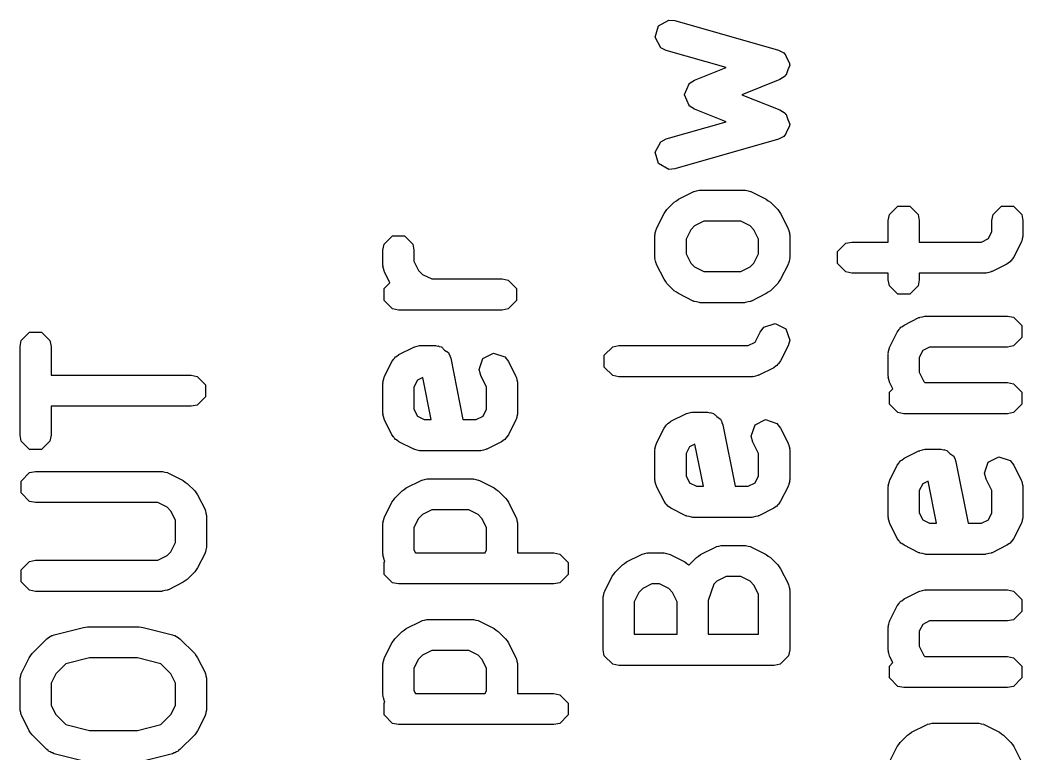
# Model space of a CAD drawing. Extents: x 5.638 to 6.232, y -3.945 to -3.731.
# Drawn here: x 6.179 to 6.2298, y -3.7678 to -3.7306 of the extents above; entities that cross this region are included whole.
import ezdxf

# ---------------------------------------------------------------- set-up
doc = ezdxf.new("R2010")
doc.units = 0
doc.header["$MEASUREMENT"] = 0
doc.layers.add('BLACK', color=7, linetype='CONTINUOUS')

msp = doc.modelspace()

# ---------------------------------------------------------------- linework, layer by layer
at = {"layer": 'BLACK', "linetype": 'CONTINUOUS'}
for p, q in [((6.211317, -3.730943), (6.211844, -3.73065)), ((6.211844, -3.73065), (6.21215, -3.730675)), ((6.21215, -3.730675), (6.217399, -3.732175)), ((6.211151, -3.731522), (6.211317, -3.730943)), ((6.211444, -3.732049), (6.211151, -3.731522)), ((6.211717, -3.732189), (6.211444, -3.732049)), ((6.214752, -3.733056), (6.211717, -3.732189)), ((6.217399, -3.732175), (6.217672, -3.732315)), ((6.217672, -3.732315), (6.217698, -3.732361)), ((6.217698, -3.732361), (6.217746, -3.732382)), ((6.217746, -3.732382), (6.217841, -3.732619)), ((6.217841, -3.732619), (6.217965, -3.732842)), ((6.217965, -3.732842), (6.217951, -3.732893)), ((6.213141, -3.733701), (6.214752, -3.733056)), ((6.21787, -3.733176), (6.217799, -3.733422)), ((6.21797, -3.732942), (6.21787, -3.733176)), ((6.217951, -3.732893), (6.21797, -3.732942)), ((6.212761, -3.734153), (6.21287, -3.733882)), ((6.21287, -3.733882), (6.212879, -3.733878)), ((6.212879, -3.733878), (6.212883, -3.733868)), ((6.212883, -3.733868), (6.213141, -3.733701)), ((6.217475, -3.733663), (6.215553, -3.734432)), ((6.217733, -3.733496), (6.217475, -3.733663)), ((6.217753, -3.733447), (6.217733, -3.733496)), ((6.217799, -3.733422), (6.217753, -3.733447)), ((6.212646, -3.734422), (6.212761, -3.734153)), ((6.21265, -3.734432), (6.212646, -3.734422)), ((6.212646, -3.734441), (6.21265, -3.734432)), ((6.212761, -3.73471), (6.212646, -3.734441)), ((6.21287, -3.734982), (6.212761, -3.73471)), ((6.215553, -3.734432), (6.217475, -3.735201)), ((6.212879, -3.734986), (6.21287, -3.734982)), ((6.212883, -3.734995), (6.212879, -3.734986)), ((6.213141, -3.735163), (6.212883, -3.734995)), ((6.214752, -3.735807), (6.213141, -3.735163)), ((6.217475, -3.735201), (6.217733, -3.735368)), ((6.217733, -3.735368), (6.217753, -3.735416)), ((6.211717, -3.736674), (6.214752, -3.735807)), ((6.217753, -3.735416), (6.217799, -3.735442)), ((6.217799, -3.735442), (6.21787, -3.735687)), ((6.21787, -3.735687), (6.21797, -3.735922)), ((6.217841, -3.736245), (6.217746, -3.736482)), ((6.217965, -3.736022), (6.217841, -3.736245)), ((6.21797, -3.735922), (6.217951, -3.735971)), ((6.217951, -3.735971), (6.217965, -3.736022)), ((6.211151, -3.737342), (6.211444, -3.736815)), ((6.211444, -3.736815), (6.211717, -3.736674)), ((6.217399, -3.736689), (6.21215, -3.738189)), ((6.217672, -3.736548), (6.217399, -3.736689)), ((6.217698, -3.736502), (6.217672, -3.736548)), ((6.217746, -3.736482), (6.217698, -3.736502)), ((6.211317, -3.737921), (6.211151, -3.737342)), ((6.211844, -3.738214), (6.211317, -3.737921)), ((6.21215, -3.738189), (6.211844, -3.738214)), ((6.212331, -3.739727), (6.213081, -3.739352)), ((6.213081, -3.739352), (6.213119, -3.739341)), ((6.213119, -3.739341), (6.213132, -3.739329)), ((6.213132, -3.739329), (6.213256, -3.739304)), ((6.213256, -3.739304), (6.213377, -3.739271)), ((6.213377, -3.739271), (6.213395, -3.739276)), ((6.213395, -3.739276), (6.213433, -3.739269)), ((6.213433, -3.739269), (6.215683, -3.739269)), ((6.215683, -3.739269), (6.215722, -3.739276)), ((6.215722, -3.739276), (6.215739, -3.739271)), ((6.215739, -3.739271), (6.215861, -3.739304)), ((6.215861, -3.739304), (6.215984, -3.739329)), ((6.215984, -3.739329), (6.215997, -3.739341)), ((6.215997, -3.739341), (6.216035, -3.739352)), ((6.216035, -3.739352), (6.216785, -3.739727)), ((6.211752, -3.740249), (6.212127, -3.739874)), ((6.212127, -3.739874), (6.212231, -3.739804)), ((6.212231, -3.739804), (6.212331, -3.739727)), ((6.216785, -3.739727), (6.216885, -3.739804)), ((6.216885, -3.739804), (6.21699, -3.739874)), ((6.21699, -3.739874), (6.217365, -3.740249)), ((6.211229, -3.741204), (6.211604, -3.740454)), ((6.211604, -3.740454), (6.211681, -3.740354)), ((6.211681, -3.740354), (6.211752, -3.740249)), ((6.217365, -3.740249), (6.217435, -3.740354)), ((6.217435, -3.740354), (6.217512, -3.740454)), ((6.217512, -3.740454), (6.217887, -3.741204)), ((6.223017, -3.740505), (6.223443, -3.740079)), ((6.223443, -3.740079), (6.224046, -3.740079)), ((6.224046, -3.740079), (6.224472, -3.740505)), ((6.228266, -3.740505), (6.228692, -3.740079)), ((6.228692, -3.740079), (6.229295, -3.740079)), ((6.229295, -3.740079), (6.229721, -3.740505)), ((6.213619, -3.740844), (6.21315, -3.741078)), ((6.215497, -3.740844), (6.213619, -3.740844)), ((6.215966, -3.741078), (6.215497, -3.740844)), ((6.222957, -3.740806), (6.223017, -3.740505)), ((6.222957, -3.741894), (6.222957, -3.740806)), ((6.224472, -3.740505), (6.224532, -3.740806)), ((6.224532, -3.740806), (6.224532, -3.741894)), ((6.228206, -3.740806), (6.228266, -3.740505)), ((6.228206, -3.74137), (6.228206, -3.740806)), ((6.229721, -3.740505), (6.229781, -3.740806)), ((6.229781, -3.740806), (6.229781, -3.741556)), ((6.211148, -3.7415), (6.211181, -3.741378)), ((6.211154, -3.741517), (6.211148, -3.7415)), ((6.211181, -3.741378), (6.211206, -3.741255)), ((6.211206, -3.741255), (6.211219, -3.741242)), ((6.211219, -3.741242), (6.211229, -3.741204)), ((6.212956, -3.741272), (6.212721, -3.741742)), ((6.21315, -3.741078), (6.212956, -3.741272)), ((6.216161, -3.741272), (6.215966, -3.741078)), ((6.216395, -3.741742), (6.216161, -3.741272)), ((6.217887, -3.741204), (6.217897, -3.741242)), ((6.217897, -3.741242), (6.21791, -3.741255)), ((6.21791, -3.741255), (6.217935, -3.741379)), ((6.217935, -3.741379), (6.217968, -3.7415)), ((6.217968, -3.7415), (6.217962, -3.741517)), ((6.228032, -3.741719), (6.228206, -3.74137)), ((6.197367, -3.742306), (6.197426, -3.742005)), ((6.197426, -3.742005), (6.197853, -3.741579)), ((6.197853, -3.741579), (6.198455, -3.741579)), ((6.198455, -3.741579), (6.198881, -3.742005)), ((6.198881, -3.742005), (6.198941, -3.742306)), ((6.211146, -3.741556), (6.211154, -3.741517)), ((6.211146, -3.742681), (6.211146, -3.741556)), ((6.212721, -3.741742), (6.212721, -3.742495)), ((6.216395, -3.742495), (6.216395, -3.741742)), ((6.217962, -3.741517), (6.21797, -3.741556)), ((6.21797, -3.741556), (6.21797, -3.742681)), ((6.220392, -3.74238), (6.220818, -3.741953)), ((6.220818, -3.741953), (6.22112, -3.741894)), ((6.22112, -3.741894), (6.222957, -3.741894)), ((6.224532, -3.741894), (6.227683, -3.741894)), ((6.227683, -3.741894), (6.228032, -3.741719)), ((6.229698, -3.741908), (6.229323, -3.742658)), ((6.229708, -3.74187), (6.229698, -3.741908)), ((6.229721, -3.741857), (6.229708, -3.74187)), ((6.229746, -3.741734), (6.229721, -3.741857)), ((6.229779, -3.741612), (6.229746, -3.741734)), ((6.229781, -3.741556), (6.229774, -3.741595)), ((6.229774, -3.741595), (6.229779, -3.741612)), ((6.197367, -3.743056), (6.197367, -3.742306)), ((6.198941, -3.742306), (6.198941, -3.74287)), ((6.212721, -3.742495), (6.212956, -3.742964)), ((6.216161, -3.742964), (6.216395, -3.742495)), ((6.220392, -3.742982), (6.220392, -3.74238)), ((6.198941, -3.74287), (6.199176, -3.743339)), ((6.211154, -3.742719), (6.211146, -3.742681)), ((6.211148, -3.742737), (6.211154, -3.742719)), ((6.211181, -3.742858), (6.211148, -3.742737)), ((6.211206, -3.742982), (6.211181, -3.742858)), ((6.211219, -3.742995), (6.211206, -3.742982)), ((6.211229, -3.743033), (6.211219, -3.742995)), ((6.212956, -3.742964), (6.21315, -3.743159)), ((6.215966, -3.743159), (6.216161, -3.742964)), ((6.217897, -3.742995), (6.217887, -3.743033)), ((6.21791, -3.742982), (6.217897, -3.742995)), ((6.217935, -3.742858), (6.21791, -3.742982)), ((6.217968, -3.742737), (6.217935, -3.742858)), ((6.21797, -3.742681), (6.217962, -3.742719)), ((6.217962, -3.742719), (6.217968, -3.742737)), ((6.220818, -3.743408), (6.220392, -3.742982)), ((6.228971, -3.74301), (6.228221, -3.743385)), ((6.229095, -3.742914), (6.228971, -3.74301)), ((6.229135, -3.742901), (6.229095, -3.742914)), ((6.229169, -3.742856), (6.229135, -3.742901)), ((6.229214, -3.742822), (6.229169, -3.742856)), ((6.229227, -3.742782), (6.229214, -3.742822)), ((6.229323, -3.742658), (6.229227, -3.742782)), ((6.197374, -3.743095), (6.197367, -3.743056)), ((6.197369, -3.743112), (6.197374, -3.743095)), ((6.197402, -3.743233), (6.197369, -3.743112)), ((6.197426, -3.743357), (6.197402, -3.743233)), ((6.197439, -3.74337), (6.197426, -3.743357)), ((6.19745, -3.743408), (6.197439, -3.74337)), ((6.197724, -3.743957), (6.19745, -3.743408)), ((6.199176, -3.743339), (6.19937, -3.743534)), ((6.19937, -3.743534), (6.19984, -3.743768)), ((6.211604, -3.743783), (6.211229, -3.743033)), ((6.21315, -3.743159), (6.213619, -3.743393)), ((6.213619, -3.743393), (6.215497, -3.743393)), ((6.215497, -3.743393), (6.215966, -3.743159)), ((6.217887, -3.743033), (6.217512, -3.743783)), ((6.22112, -3.743468), (6.220818, -3.743408)), ((6.222957, -3.743468), (6.22112, -3.743468)), ((6.222957, -3.743806), (6.222957, -3.743468)), ((6.227869, -3.743468), (6.224532, -3.743468)), ((6.224532, -3.743468), (6.224532, -3.743806)), ((6.227908, -3.743461), (6.227869, -3.743468)), ((6.227925, -3.743466), (6.227908, -3.743461)), ((6.228046, -3.743433), (6.227925, -3.743466)), ((6.22817, -3.743408), (6.228046, -3.743433)), ((6.228183, -3.743396), (6.22817, -3.743408)), ((6.228221, -3.743385), (6.228183, -3.743396)), ((6.197426, -3.744254), (6.197724, -3.743957)), ((6.19984, -3.743768), (6.203403, -3.743768)), ((6.203403, -3.743768), (6.203705, -3.743828)), ((6.203705, -3.743828), (6.204131, -3.744254)), ((6.211681, -3.743883), (6.211604, -3.743783)), ((6.211752, -3.743988), (6.211681, -3.743883)), ((6.212127, -3.744362), (6.211752, -3.743988)), ((6.217365, -3.743988), (6.21699, -3.744362)), ((6.217435, -3.743883), (6.217365, -3.743988)), ((6.217512, -3.743783), (6.217435, -3.743883)), ((6.223017, -3.744107), (6.222957, -3.743806)), ((6.224532, -3.743806), (6.224472, -3.744107)), ((6.197426, -3.744857), (6.197426, -3.744254)), ((6.204131, -3.744254), (6.204131, -3.744857)), ((6.212232, -3.744433), (6.212127, -3.744362)), ((6.212331, -3.74451), (6.212232, -3.744433)), ((6.213081, -3.744885), (6.212331, -3.74451)), ((6.216785, -3.74451), (6.216035, -3.744885)), ((6.216885, -3.744433), (6.216785, -3.74451)), ((6.21699, -3.744362), (6.216885, -3.744433)), ((6.223443, -3.744533), (6.223017, -3.744107)), ((6.224046, -3.744533), (6.223443, -3.744533)), ((6.224472, -3.744107), (6.224046, -3.744533)), ((6.197853, -3.745283), (6.197426, -3.744857)), ((6.204131, -3.744857), (6.203705, -3.745283)), ((6.213119, -3.744895), (6.213081, -3.744885)), ((6.213132, -3.744908), (6.213119, -3.744895)), ((6.213256, -3.744933), (6.213132, -3.744908)), ((6.213377, -3.744966), (6.213256, -3.744933)), ((6.213395, -3.74496), (6.213377, -3.744966)), ((6.213433, -3.744968), (6.213395, -3.74496)), ((6.215683, -3.744968), (6.213433, -3.744968)), ((6.215722, -3.74496), (6.215683, -3.744968)), ((6.215739, -3.744966), (6.215722, -3.74496)), ((6.215861, -3.744933), (6.215739, -3.744966)), ((6.215984, -3.744908), (6.215861, -3.744933)), ((6.215997, -3.744895), (6.215984, -3.744908)), ((6.216035, -3.744885), (6.215997, -3.744895)), ((6.198154, -3.745343), (6.197853, -3.745283)), ((6.203403, -3.745343), (6.198154, -3.745343)), ((6.203705, -3.745283), (6.203403, -3.745343)), ((6.216667, -3.74621), (6.217239, -3.74602)), ((6.217239, -3.74602), (6.217778, -3.746289)), ((6.223767, -3.746101), (6.224517, -3.745726)), ((6.224517, -3.745726), (6.224555, -3.745716)), ((6.224555, -3.745716), (6.224568, -3.745703)), ((6.224568, -3.745703), (6.224692, -3.745678)), ((6.224692, -3.745678), (6.224814, -3.745645)), ((6.224814, -3.745645), (6.224831, -3.745651)), ((6.224831, -3.745651), (6.224869, -3.745643)), ((6.224869, -3.745643), (6.228994, -3.745643)), ((6.228994, -3.745643), (6.229295, -3.745703)), ((6.229295, -3.745703), (6.229721, -3.746129)), ((6.179054, -3.746879), (6.17948, -3.746453)), ((6.17948, -3.746453), (6.180083, -3.746453)), ((6.180083, -3.746453), (6.180509, -3.746879)), ((6.216221, -3.746968), (6.216479, -3.746453)), ((6.216479, -3.746453), (6.216667, -3.74621)), ((6.217778, -3.746289), (6.217968, -3.746861)), ((6.22304, -3.747203), (6.223415, -3.746453)), ((6.223415, -3.746453), (6.223511, -3.746329)), ((6.223511, -3.746329), (6.223525, -3.746289)), ((6.223525, -3.746289), (6.223569, -3.746255)), ((6.223569, -3.746255), (6.223604, -3.746211)), ((6.223604, -3.746211), (6.223643, -3.746197)), ((6.223643, -3.746197), (6.223767, -3.746101)), ((6.229721, -3.746129), (6.229721, -3.746732)), ((6.178994, -3.74718), (6.179054, -3.746879)), ((6.180509, -3.746879), (6.180569, -3.74718)), ((6.215872, -3.747143), (6.216221, -3.746968)), ((6.217968, -3.746861), (6.217887, -3.747157)), ((6.229721, -3.746732), (6.229295, -3.747158)), ((6.178994, -3.75168), (6.178994, -3.74718)), ((6.180569, -3.74718), (6.180569, -3.748643)), ((6.198053, -3.747697), (6.198177, -3.747601)), ((6.198177, -3.747601), (6.198927, -3.747226)), ((6.198927, -3.747226), (6.198965, -3.747216)), ((6.198965, -3.747216), (6.198977, -3.747203)), ((6.198977, -3.747203), (6.199101, -3.747178)), ((6.199101, -3.747178), (6.199223, -3.747145)), ((6.199223, -3.747145), (6.19924, -3.747151)), ((6.19924, -3.747151), (6.199279, -3.747143)), ((6.199279, -3.747143), (6.200029, -3.747143)), ((6.200029, -3.747143), (6.200143, -3.747166)), ((6.200143, -3.747166), (6.200181, -3.747158)), ((6.200181, -3.747158), (6.200214, -3.74718)), ((6.200214, -3.74718), (6.20033, -3.747203)), ((6.20033, -3.747203), (6.200492, -3.747365)), ((6.200492, -3.747365), (6.200683, -3.747492)), ((6.200683, -3.747492), (6.200728, -3.747601)), ((6.200728, -3.747601), (6.200756, -3.747629)), ((6.202434, -3.747789), (6.202973, -3.74752)), ((6.202973, -3.74752), (6.203544, -3.74771)), ((6.208581, -3.747629), (6.209007, -3.747203)), ((6.209007, -3.747203), (6.209309, -3.747143)), ((6.209309, -3.747143), (6.215872, -3.747143)), ((6.217887, -3.747157), (6.217512, -3.747907)), ((6.222957, -3.747555), (6.222965, -3.747517)), ((6.222957, -3.74868), (6.222957, -3.747555)), ((6.222959, -3.747499), (6.222992, -3.747378)), ((6.222965, -3.747517), (6.222959, -3.747499)), ((6.222992, -3.747378), (6.223017, -3.747254)), ((6.223017, -3.747254), (6.22303, -3.747241)), ((6.22303, -3.747241), (6.22304, -3.747203)), ((6.224706, -3.747392), (6.224532, -3.747741)), ((6.225055, -3.747218), (6.224706, -3.747392)), ((6.228994, -3.747218), (6.225055, -3.747218)), ((6.229295, -3.747158), (6.228994, -3.747218)), ((6.19745, -3.748703), (6.197825, -3.747953)), ((6.197825, -3.747953), (6.197921, -3.747829)), ((6.197921, -3.747829), (6.197934, -3.747789)), ((6.197934, -3.747789), (6.197979, -3.747755)), ((6.197979, -3.747755), (6.198013, -3.74771)), ((6.198013, -3.74771), (6.198053, -3.747697)), ((6.200756, -3.747629), (6.200756, -3.747668)), ((6.200756, -3.747668), (6.200801, -3.747776)), ((6.200801, -3.747776), (6.201424, -3.750892)), ((6.202243, -3.748361), (6.202434, -3.747789)), ((6.203544, -3.74771), (6.203733, -3.747953)), ((6.203733, -3.747953), (6.204108, -3.748703)), ((6.208581, -3.748231), (6.208581, -3.747629)), ((6.217358, -3.748106), (6.217324, -3.74815)), ((6.217403, -3.748071), (6.217358, -3.748106)), ((6.217416, -3.748031), (6.217403, -3.748071)), ((6.217512, -3.747907), (6.217416, -3.748031)), ((6.224532, -3.747741), (6.224532, -3.748494)), ((6.202324, -3.748657), (6.202243, -3.748361)), ((6.209007, -3.748658), (6.208581, -3.748231)), ((6.21716, -3.74826), (6.21641, -3.748634)), ((6.217284, -3.748163), (6.21716, -3.74826)), ((6.217324, -3.74815), (6.217284, -3.748163)), ((6.224532, -3.748494), (6.224767, -3.748964)), ((6.180569, -3.748643), (6.187655, -3.748643)), ((6.187655, -3.748643), (6.187957, -3.748703)), ((6.187957, -3.748703), (6.188383, -3.749129)), ((6.197367, -3.749055), (6.197374, -3.749016)), ((6.197367, -3.750555), (6.197367, -3.749055)), ((6.197369, -3.748999), (6.197402, -3.748878)), ((6.197374, -3.749016), (6.197369, -3.748999)), ((6.197402, -3.748878), (6.197426, -3.748754)), ((6.197426, -3.748754), (6.197439, -3.748741)), ((6.197439, -3.748741), (6.19745, -3.748703)), ((6.199116, -3.748892), (6.198941, -3.749241)), ((6.199391, -3.748755), (6.199116, -3.748892)), ((6.199818, -3.750892), (6.199391, -3.748755)), ((6.202616, -3.749241), (6.202324, -3.748657)), ((6.204108, -3.748703), (6.204118, -3.748741)), ((6.204118, -3.748741), (6.204131, -3.748754)), ((6.204131, -3.748754), (6.204155, -3.748878)), ((6.204155, -3.748878), (6.204189, -3.748999)), ((6.204189, -3.748999), (6.204183, -3.749016)), ((6.204183, -3.749016), (6.204191, -3.749055)), ((6.204191, -3.749055), (6.204191, -3.750555)), ((6.209309, -3.748718), (6.209007, -3.748658)), ((6.216058, -3.748718), (6.209309, -3.748718)), ((6.216097, -3.74871), (6.216058, -3.748718)), ((6.216114, -3.748716), (6.216097, -3.74871)), ((6.216235, -3.748682), (6.216114, -3.748716)), ((6.216359, -3.748658), (6.216235, -3.748682)), ((6.216372, -3.748645), (6.216359, -3.748658)), ((6.21641, -3.748634), (6.216372, -3.748645)), ((6.222965, -3.748719), (6.222957, -3.74868)), ((6.222959, -3.748736), (6.222965, -3.748719)), ((6.222992, -3.748858), (6.222959, -3.748736)), ((6.223017, -3.748981), (6.222992, -3.748858)), ((6.22303, -3.748994), (6.223017, -3.748981)), ((6.22304, -3.749032), (6.22303, -3.748994)), ((6.22319, -3.749331), (6.22304, -3.749032)), ((6.224767, -3.748964), (6.224821, -3.749018)), ((6.224821, -3.749018), (6.228994, -3.749018)), ((6.228994, -3.749018), (6.229295, -3.749078)), ((6.229295, -3.749078), (6.229721, -3.749504)), ((6.188383, -3.749129), (6.188383, -3.749731)), ((6.198941, -3.749241), (6.198941, -3.750369)), ((6.202616, -3.750369), (6.202616, -3.749241)), ((6.223017, -3.749504), (6.22319, -3.749331)), ((6.223017, -3.750106), (6.223017, -3.749504)), ((6.229721, -3.749504), (6.229721, -3.750106)), ((6.188383, -3.749731), (6.187957, -3.750158)), ((6.223443, -3.750532), (6.223017, -3.750106)), ((6.229721, -3.750106), (6.229295, -3.750532)), ((6.187655, -3.750217), (6.180569, -3.750217)), ((6.180569, -3.750217), (6.180569, -3.75168)), ((6.187957, -3.750158), (6.187655, -3.750217)), ((6.197374, -3.750594), (6.197367, -3.750555)), ((6.197369, -3.750611), (6.197374, -3.750594)), ((6.197402, -3.750732), (6.197369, -3.750611)), ((6.198941, -3.750369), (6.199116, -3.750718)), ((6.202441, -3.750718), (6.202616, -3.750369)), ((6.204189, -3.750611), (6.204155, -3.750732)), ((6.204191, -3.750555), (6.204183, -3.750594)), ((6.204183, -3.750594), (6.204189, -3.750611)), ((6.211956, -3.750975), (6.212706, -3.750601)), ((6.212706, -3.750601), (6.212744, -3.75059)), ((6.212744, -3.75059), (6.212757, -3.750577)), ((6.212757, -3.750577), (6.212881, -3.750553)), ((6.212881, -3.750553), (6.213002, -3.750519)), ((6.213002, -3.750519), (6.21302, -3.750525)), ((6.21302, -3.750525), (6.213058, -3.750517)), ((6.213058, -3.750517), (6.213808, -3.750517)), ((6.213808, -3.750517), (6.213922, -3.75054)), ((6.213922, -3.75054), (6.213961, -3.750532)), ((6.213961, -3.750532), (6.213994, -3.750554)), ((6.213994, -3.750554), (6.21411, -3.750577)), ((6.21411, -3.750577), (6.214272, -3.750739)), ((6.223744, -3.750592), (6.223443, -3.750532)), ((6.228994, -3.750592), (6.223744, -3.750592)), ((6.229295, -3.750532), (6.228994, -3.750592)), ((6.197426, -3.750856), (6.197402, -3.750732)), ((6.197439, -3.750869), (6.197426, -3.750856)), ((6.19745, -3.750907), (6.197439, -3.750869)), ((6.197825, -3.751657), (6.19745, -3.750907)), ((6.199116, -3.750718), (6.199465, -3.750892)), ((6.199465, -3.750892), (6.199818, -3.750892)), ((6.201424, -3.750892), (6.202093, -3.750892)), ((6.202093, -3.750892), (6.202441, -3.750718)), ((6.204108, -3.750907), (6.203733, -3.751657)), ((6.204118, -3.750869), (6.204108, -3.750907)), ((6.204131, -3.750856), (6.204118, -3.750869)), ((6.204155, -3.750732), (6.204131, -3.750856)), ((6.211714, -3.751164), (6.211758, -3.751129)), ((6.211758, -3.751129), (6.211793, -3.751085)), ((6.211793, -3.751085), (6.211832, -3.751072)), ((6.211832, -3.751072), (6.211956, -3.750975)), ((6.214272, -3.750739), (6.214462, -3.750867)), ((6.214462, -3.750867), (6.214508, -3.750975)), ((6.214508, -3.750975), (6.214536, -3.751003)), ((6.214536, -3.751003), (6.214536, -3.751043)), ((6.214536, -3.751043), (6.21458, -3.75115)), ((6.21458, -3.75115), (6.215204, -3.754267)), ((6.216213, -3.751164), (6.216752, -3.750894)), ((6.216752, -3.750894), (6.217324, -3.751085)), ((6.217324, -3.751085), (6.217512, -3.751328)), ((6.197921, -3.751781), (6.197825, -3.751657)), ((6.203733, -3.751657), (6.203636, -3.751781)), ((6.211229, -3.752078), (6.211604, -3.751328)), ((6.211604, -3.751328), (6.2117, -3.751204)), ((6.2117, -3.751204), (6.211714, -3.751164)), ((6.216022, -3.751736), (6.216213, -3.751164)), ((6.217512, -3.751328), (6.217887, -3.752078)), ((6.179054, -3.751981), (6.178994, -3.75168)), ((6.17948, -3.752407), (6.179054, -3.751981)), ((6.180509, -3.751981), (6.180083, -3.752407)), ((6.180569, -3.75168), (6.180509, -3.751981)), ((6.197934, -3.751821), (6.197921, -3.751781)), ((6.197979, -3.751855), (6.197934, -3.751821)), ((6.198013, -3.7519), (6.197979, -3.751855)), ((6.198053, -3.751913), (6.198013, -3.7519)), ((6.198177, -3.752009), (6.198053, -3.751913)), ((6.198927, -3.752384), (6.198177, -3.752009)), ((6.20338, -3.752009), (6.202631, -3.752384)), ((6.203504, -3.751913), (6.20338, -3.752009)), ((6.203544, -3.7519), (6.203504, -3.751913)), ((6.203579, -3.751855), (6.203544, -3.7519)), ((6.203623, -3.751821), (6.203579, -3.751855)), ((6.203636, -3.751781), (6.203623, -3.751821)), ((6.211181, -3.752252), (6.211206, -3.752128)), ((6.211206, -3.752128), (6.211219, -3.752116)), ((6.211219, -3.752116), (6.211229, -3.752078)), ((6.21317, -3.752129), (6.212895, -3.752267)), ((6.213598, -3.754267), (6.21317, -3.752129)), ((6.216104, -3.752032), (6.216022, -3.751736)), ((6.216395, -3.752616), (6.216104, -3.752032)), ((6.217887, -3.752078), (6.217897, -3.752115)), ((6.217897, -3.752115), (6.21791, -3.752128)), ((6.21791, -3.752128), (6.217935, -3.752252)), ((6.180083, -3.752407), (6.17948, -3.752407)), ((6.198965, -3.752394), (6.198927, -3.752384)), ((6.198977, -3.752407), (6.198965, -3.752394)), ((6.199101, -3.752432), (6.198977, -3.752407)), ((6.199223, -3.752465), (6.199101, -3.752432)), ((6.19924, -3.752459), (6.199223, -3.752465)), ((6.199279, -3.752467), (6.19924, -3.752459)), ((6.202278, -3.752467), (6.199279, -3.752467)), ((6.202317, -3.752459), (6.202278, -3.752467)), ((6.202334, -3.752465), (6.202317, -3.752459)), ((6.202456, -3.752432), (6.202334, -3.752465)), ((6.20258, -3.752407), (6.202456, -3.752432)), ((6.202593, -3.752394), (6.20258, -3.752407)), ((6.202631, -3.752384), (6.202593, -3.752394)), ((6.211146, -3.75243), (6.211154, -3.752391)), ((6.211146, -3.753929), (6.211146, -3.75243)), ((6.211148, -3.752374), (6.211181, -3.752252)), ((6.211154, -3.752391), (6.211148, -3.752374)), ((6.212895, -3.752267), (6.212721, -3.752616)), ((6.212721, -3.752616), (6.212721, -3.753744)), ((6.216395, -3.753744), (6.216395, -3.752616)), ((6.217935, -3.752252), (6.217968, -3.752374)), ((6.217968, -3.752374), (6.217962, -3.752391)), ((6.217962, -3.752391), (6.21797, -3.75243)), ((6.21797, -3.75243), (6.21797, -3.753929)), ((6.223767, -3.75285), (6.224517, -3.752475)), ((6.224517, -3.752475), (6.224555, -3.752465)), ((6.224555, -3.752465), (6.224568, -3.752452)), ((6.224568, -3.752452), (6.224692, -3.752427)), ((6.224692, -3.752427), (6.224814, -3.752394)), ((6.224814, -3.752394), (6.224831, -3.7524)), ((6.224831, -3.7524), (6.224869, -3.752392)), ((6.224869, -3.752392), (6.225619, -3.752392)), ((6.225619, -3.752392), (6.225733, -3.752415)), ((6.225733, -3.752415), (6.225772, -3.752407)), ((6.225772, -3.752407), (6.225805, -3.752429)), ((6.225805, -3.752429), (6.225921, -3.752452)), ((6.225921, -3.752452), (6.226083, -3.752614)), ((6.226083, -3.752614), (6.226274, -3.752741)), ((6.223415, -3.753202), (6.223511, -3.753079)), ((6.223511, -3.753079), (6.223525, -3.753039)), ((6.223525, -3.753039), (6.223569, -3.753004)), ((6.223569, -3.753004), (6.223604, -3.75296)), ((6.223604, -3.75296), (6.223643, -3.752946)), ((6.223643, -3.752946), (6.223767, -3.75285)), ((6.226274, -3.752741), (6.226319, -3.75285)), ((6.226319, -3.75285), (6.226347, -3.752878)), ((6.226347, -3.752878), (6.226347, -3.752918)), ((6.226347, -3.752918), (6.226391, -3.753025)), ((6.226391, -3.753025), (6.227015, -3.756142)), ((6.227833, -3.75361), (6.228024, -3.753039)), ((6.228024, -3.753039), (6.228563, -3.752769)), ((6.228563, -3.752769), (6.229135, -3.75296)), ((6.229135, -3.75296), (6.229323, -3.753202)), ((6.179054, -3.754003), (6.17948, -3.753577)), ((6.17948, -3.753577), (6.179781, -3.753517)), ((6.179781, -3.753517), (6.186155, -3.753517)), ((6.186155, -3.753517), (6.186194, -3.753525)), ((6.186194, -3.753525), (6.186211, -3.753519)), ((6.186211, -3.753519), (6.186333, -3.753552)), ((6.186333, -3.753552), (6.186457, -3.753577)), ((6.186457, -3.753577), (6.18647, -3.75359)), ((6.18647, -3.75359), (6.186508, -3.7536)), ((6.186508, -3.7536), (6.187257, -3.753975)), ((6.22304, -3.753952), (6.223415, -3.753202)), ((6.227915, -3.753907), (6.227833, -3.75361)), ((6.229323, -3.753202), (6.229698, -3.753952)), ((6.179054, -3.754606), (6.179054, -3.754003)), ((6.187257, -3.753975), (6.187357, -3.754052)), ((6.187357, -3.754052), (6.187462, -3.754123)), ((6.187462, -3.754123), (6.187837, -3.754498)), ((6.198552, -3.75435), (6.199302, -3.753975)), ((6.199302, -3.753975), (6.19934, -3.753965)), ((6.19934, -3.753965), (6.199352, -3.753952)), ((6.199352, -3.753952), (6.199476, -3.753927)), ((6.199476, -3.753927), (6.199598, -3.753894)), ((6.199598, -3.753894), (6.199615, -3.7539)), ((6.199615, -3.7539), (6.199654, -3.753892)), ((6.199654, -3.753892), (6.201903, -3.753892)), ((6.201903, -3.753892), (6.201942, -3.7539)), ((6.201942, -3.7539), (6.201959, -3.753894)), ((6.201959, -3.753894), (6.202081, -3.753927)), ((6.202081, -3.753927), (6.202205, -3.753952)), ((6.202205, -3.753952), (6.202218, -3.753965)), ((6.202218, -3.753965), (6.202256, -3.753975)), ((6.202256, -3.753975), (6.203006, -3.75435)), ((6.211154, -3.753968), (6.211146, -3.753929)), ((6.211148, -3.753985), (6.211154, -3.753968)), ((6.211181, -3.754107), (6.211148, -3.753985)), ((6.211206, -3.754231), (6.211181, -3.754107)), ((6.212721, -3.753744), (6.212895, -3.754092)), ((6.212895, -3.754092), (6.213244, -3.754267)), ((6.215872, -3.754267), (6.216221, -3.754092)), ((6.216221, -3.754092), (6.216395, -3.753744)), ((6.217935, -3.754107), (6.21791, -3.754231)), ((6.217968, -3.753985), (6.217935, -3.754107)), ((6.21797, -3.753929), (6.217962, -3.753968)), ((6.217962, -3.753968), (6.217968, -3.753985)), ((6.222959, -3.754249), (6.222992, -3.754127)), ((6.222992, -3.754127), (6.223017, -3.754003)), ((6.223017, -3.754003), (6.22303, -3.75399)), ((6.22303, -3.75399), (6.22304, -3.753952)), ((6.224706, -3.754141), (6.224532, -3.75449)), ((6.224981, -3.754004), (6.224706, -3.754141)), ((6.225409, -3.756142), (6.224981, -3.754004)), ((6.228206, -3.75449), (6.227915, -3.753907)), ((6.229698, -3.753952), (6.229708, -3.75399)), ((6.229708, -3.75399), (6.229721, -3.754003)), ((6.229721, -3.754003), (6.229746, -3.754127)), ((6.229746, -3.754127), (6.229779, -3.754249)), ((6.17948, -3.755032), (6.179054, -3.754606)), ((6.187837, -3.754498), (6.187907, -3.754602)), ((6.187907, -3.754602), (6.187985, -3.754702)), ((6.187985, -3.754702), (6.18836, -3.755452)), ((6.197972, -3.754873), (6.198347, -3.754498)), ((6.198347, -3.754498), (6.198452, -3.754427)), ((6.198452, -3.754427), (6.198552, -3.75435)), ((6.203006, -3.75435), (6.203105, -3.754427)), ((6.203105, -3.754427), (6.20321, -3.754498)), ((6.20321, -3.754498), (6.203585, -3.754873)), ((6.211219, -3.754244), (6.211206, -3.754231)), ((6.211229, -3.754282), (6.211219, -3.754244)), ((6.211604, -3.755031), (6.211229, -3.754282)), ((6.213244, -3.754267), (6.213598, -3.754267)), ((6.215204, -3.754267), (6.215872, -3.754267)), ((6.217887, -3.754282), (6.217512, -3.755031)), ((6.217897, -3.754244), (6.217887, -3.754282)), ((6.21791, -3.754231), (6.217897, -3.754244)), ((6.222957, -3.754304), (6.222965, -3.754266)), ((6.222957, -3.755804), (6.222957, -3.754304)), ((6.222965, -3.754266), (6.222959, -3.754249)), ((6.224532, -3.75449), (6.224532, -3.755618)), ((6.228206, -3.755618), (6.228206, -3.75449)), ((6.229779, -3.754249), (6.229774, -3.754266)), ((6.229774, -3.754266), (6.229781, -3.754304)), ((6.229781, -3.754304), (6.229781, -3.755804)), ((6.179781, -3.755092), (6.17948, -3.755032)), ((6.18597, -3.755092), (6.179781, -3.755092)), ((6.186439, -3.755327), (6.18597, -3.755092)), ((6.19745, -3.755827), (6.197825, -3.755077)), ((6.197825, -3.755077), (6.197902, -3.754977)), ((6.197902, -3.754977), (6.197972, -3.754873)), ((6.203585, -3.754873), (6.203655, -3.754977)), ((6.203655, -3.754977), (6.203733, -3.755077)), ((6.203733, -3.755077), (6.204108, -3.755827)), ((6.2117, -3.755155), (6.211604, -3.755031)), ((6.211714, -3.755195), (6.2117, -3.755155)), ((6.211758, -3.75523), (6.211714, -3.755195)), ((6.217403, -3.755195), (6.217358, -3.75523)), ((6.217416, -3.755155), (6.217403, -3.755195)), ((6.217512, -3.755031), (6.217416, -3.755155)), ((6.186633, -3.755521), (6.186439, -3.755327)), ((6.186868, -3.75599), (6.186633, -3.755521)), ((6.18836, -3.755452), (6.18837, -3.75549)), ((6.18837, -3.75549), (6.188383, -3.755503)), ((6.188383, -3.755503), (6.188407, -3.755627)), ((6.188407, -3.755627), (6.188441, -3.755748)), ((6.19937, -3.755701), (6.199176, -3.755896)), ((6.19984, -3.755467), (6.19937, -3.755701)), ((6.201718, -3.755467), (6.19984, -3.755467)), ((6.202187, -3.755701), (6.201718, -3.755467)), ((6.202381, -3.755896), (6.202187, -3.755701)), ((6.211793, -3.755274), (6.211758, -3.75523)), ((6.211832, -3.755287), (6.211793, -3.755274)), ((6.211956, -3.755384), (6.211832, -3.755287)), ((6.212706, -3.755759), (6.211956, -3.755384)), ((6.21716, -3.755384), (6.21641, -3.755759)), ((6.217284, -3.755287), (6.21716, -3.755384)), ((6.217324, -3.755274), (6.217284, -3.755287)), ((6.217358, -3.75523), (6.217324, -3.755274)), ((6.224532, -3.755618), (6.224706, -3.755967)), ((6.228032, -3.755967), (6.228206, -3.755618)), ((6.186868, -3.757118), (6.186868, -3.75599)), ((6.188441, -3.755748), (6.188435, -3.755766)), ((6.188435, -3.755766), (6.188443, -3.755804)), ((6.188443, -3.755804), (6.188443, -3.757304)), ((6.197367, -3.756179), (6.197374, -3.756141)), ((6.197367, -3.757679), (6.197367, -3.756179)), ((6.197369, -3.756123), (6.197402, -3.756002)), ((6.197374, -3.756141), (6.197369, -3.756123)), ((6.197402, -3.756002), (6.197426, -3.755878)), ((6.197426, -3.755878), (6.197439, -3.755865)), ((6.197439, -3.755865), (6.19745, -3.755827)), ((6.199176, -3.755896), (6.198941, -3.756365)), ((6.202616, -3.756365), (6.202381, -3.755896)), ((6.204108, -3.755827), (6.204118, -3.755865)), ((6.204118, -3.755865), (6.204131, -3.755878)), ((6.204131, -3.755878), (6.204155, -3.756002)), ((6.204155, -3.756002), (6.204189, -3.756123)), ((6.204189, -3.756123), (6.204183, -3.756141)), ((6.204183, -3.756141), (6.204191, -3.756179)), ((6.204191, -3.756179), (6.204191, -3.757642)), ((6.212744, -3.755769), (6.212706, -3.755759)), ((6.212757, -3.755782), (6.212744, -3.755769)), ((6.212881, -3.755806), (6.212757, -3.755782)), ((6.213002, -3.75584), (6.212881, -3.755806)), ((6.21302, -3.755834), (6.213002, -3.75584)), ((6.213058, -3.755842), (6.21302, -3.755834)), ((6.216058, -3.755842), (6.213058, -3.755842)), ((6.216097, -3.755834), (6.216058, -3.755842)), ((6.216114, -3.75584), (6.216097, -3.755834)), ((6.216236, -3.755806), (6.216114, -3.75584)), ((6.216359, -3.755782), (6.216236, -3.755806)), ((6.216372, -3.755769), (6.216359, -3.755782)), ((6.21641, -3.755759), (6.216372, -3.755769)), ((6.222965, -3.755843), (6.222957, -3.755804)), ((6.222959, -3.75586), (6.222965, -3.755843)), ((6.222992, -3.755982), (6.222959, -3.75586)), ((6.223017, -3.756106), (6.222992, -3.755982)), ((6.22303, -3.756118), (6.223017, -3.756106)), ((6.22304, -3.756156), (6.22303, -3.756118)), ((6.223415, -3.756906), (6.22304, -3.756156)), ((6.224706, -3.755967), (6.225055, -3.756142)), ((6.225055, -3.756142), (6.225409, -3.756142)), ((6.227015, -3.756142), (6.227683, -3.756142)), ((6.227683, -3.756142), (6.228032, -3.755967)), ((6.229698, -3.756156), (6.229323, -3.756906)), ((6.229709, -3.756118), (6.229698, -3.756156)), ((6.229721, -3.756106), (6.229709, -3.756118)), ((6.229746, -3.755982), (6.229721, -3.756106)), ((6.229779, -3.75586), (6.229746, -3.755982)), ((6.229781, -3.755804), (6.229774, -3.755843)), ((6.229774, -3.755843), (6.229779, -3.75586)), ((6.198941, -3.756365), (6.198941, -3.757493)), ((6.202616, -3.757493), (6.202616, -3.756365)), ((6.186633, -3.757588), (6.186868, -3.757118)), ((6.223511, -3.75703), (6.223415, -3.756906)), ((6.223525, -3.75707), (6.223511, -3.75703)), ((6.223569, -3.757105), (6.223525, -3.75707)), ((6.223604, -3.757149), (6.223569, -3.757105)), ((6.223643, -3.757162), (6.223604, -3.757149)), ((6.223767, -3.757258), (6.223643, -3.757162)), ((6.229095, -3.757162), (6.228971, -3.757258)), ((6.229135, -3.757149), (6.229095, -3.757162)), ((6.229169, -3.757104), (6.229135, -3.757149)), ((6.229214, -3.75707), (6.229169, -3.757104)), ((6.229227, -3.75703), (6.229214, -3.75707)), ((6.229323, -3.756906), (6.229227, -3.75703)), ((6.186439, -3.757782), (6.186633, -3.757588)), ((6.18836, -3.757656), (6.187985, -3.758406)), ((6.18837, -3.757618), (6.18836, -3.757656)), ((6.188383, -3.757605), (6.18837, -3.757618)), ((6.188407, -3.757481), (6.188383, -3.757605)), ((6.188441, -3.75736), (6.188407, -3.757481)), ((6.188443, -3.757304), (6.188435, -3.757343)), ((6.188435, -3.757343), (6.188441, -3.75736)), ((6.197374, -3.757718), (6.197367, -3.757679)), ((6.197369, -3.757735), (6.197374, -3.757718)), ((6.197402, -3.757856), (6.197369, -3.757735)), ((6.198941, -3.757493), (6.199016, -3.757642)), ((6.199016, -3.757642), (6.202542, -3.757642)), ((6.202542, -3.757642), (6.202616, -3.757493)), ((6.204191, -3.757642), (6.206028, -3.757642)), ((6.206028, -3.757642), (6.206329, -3.757701)), ((6.206329, -3.757701), (6.206755, -3.758128)), ((6.209707, -3.7581), (6.210457, -3.757725)), ((6.210457, -3.757725), (6.210494, -3.757714)), ((6.210494, -3.757714), (6.210507, -3.757701)), ((6.210507, -3.757701), (6.210631, -3.757677)), ((6.210631, -3.757677), (6.210753, -3.757643)), ((6.210753, -3.757643), (6.21077, -3.757649)), ((6.21077, -3.757649), (6.210809, -3.757641)), ((6.210809, -3.757641), (6.211559, -3.757641)), ((6.211559, -3.757641), (6.211597, -3.757649)), ((6.211597, -3.757649), (6.211614, -3.757643)), ((6.211614, -3.757643), (6.211736, -3.757677)), ((6.211736, -3.757677), (6.21186, -3.757701)), ((6.21186, -3.757701), (6.211873, -3.757714)), ((6.211873, -3.757714), (6.211911, -3.757725)), ((6.211911, -3.757725), (6.212661, -3.7581)), ((6.213356, -3.757802), (6.213456, -3.757725)), ((6.213456, -3.757725), (6.214206, -3.75735)), ((6.214206, -3.75735), (6.214244, -3.757339)), ((6.214244, -3.757339), (6.214257, -3.757326)), ((6.214257, -3.757326), (6.214381, -3.757302)), ((6.214381, -3.757302), (6.214502, -3.757269)), ((6.214502, -3.757269), (6.214519, -3.757274)), ((6.214519, -3.757274), (6.214558, -3.757267)), ((6.214558, -3.757267), (6.215683, -3.757267)), ((6.215683, -3.757267), (6.215722, -3.757274)), ((6.215722, -3.757274), (6.215739, -3.757269)), ((6.215739, -3.757269), (6.215861, -3.757302)), ((6.215861, -3.757302), (6.215984, -3.757326)), ((6.215984, -3.757326), (6.215997, -3.757339)), ((6.215997, -3.757339), (6.216035, -3.75735)), ((6.216035, -3.75735), (6.216785, -3.757725)), ((6.216785, -3.757725), (6.216885, -3.757802)), ((6.224517, -3.757633), (6.223767, -3.757258)), ((6.224555, -3.757644), (6.224517, -3.757633)), ((6.224568, -3.757657), (6.224555, -3.757644)), ((6.224692, -3.757681), (6.224568, -3.757657)), ((6.224814, -3.757715), (6.224692, -3.757681)), ((6.224831, -3.757709), (6.224814, -3.757715)), ((6.224869, -3.757717), (6.224831, -3.757709)), ((6.227869, -3.757717), (6.224869, -3.757717)), ((6.227908, -3.757709), (6.227869, -3.757717)), ((6.227925, -3.757715), (6.227908, -3.757709)), ((6.228047, -3.757681), (6.227925, -3.757715)), ((6.22817, -3.757657), (6.228047, -3.757681)), ((6.228183, -3.757644), (6.22817, -3.757657)), ((6.228221, -3.757633), (6.228183, -3.757644)), ((6.228971, -3.757258), (6.228221, -3.757633)), ((6.179054, -3.758503), (6.17948, -3.758076)), ((6.17948, -3.758076), (6.179781, -3.758016)), ((6.179781, -3.758016), (6.18597, -3.758016)), ((6.18597, -3.758016), (6.186439, -3.757782)), ((6.197426, -3.75798), (6.197402, -3.757856)), ((6.197439, -3.757993), (6.197426, -3.75798)), ((6.197426, -3.758128), (6.197474, -3.75808)), ((6.197426, -3.75873), (6.197426, -3.758128)), ((6.19745, -3.758031), (6.197439, -3.757993)), ((6.197474, -3.75808), (6.19745, -3.758031)), ((6.206755, -3.758128), (6.206755, -3.75873)), ((6.209127, -3.758622), (6.209502, -3.758247)), ((6.209502, -3.758247), (6.209607, -3.758177)), ((6.209607, -3.758177), (6.209707, -3.7581)), ((6.212661, -3.7581), (6.21276, -3.758177)), ((6.21276, -3.758177), (6.212865, -3.758247)), ((6.212865, -3.758247), (6.212872, -3.758254)), ((6.212872, -3.758254), (6.212877, -3.758247)), ((6.212877, -3.758247), (6.213251, -3.757872)), ((6.213251, -3.757872), (6.213356, -3.757802)), ((6.216885, -3.757802), (6.21699, -3.757872)), ((6.21699, -3.757872), (6.217365, -3.758247)), ((6.217365, -3.758247), (6.217435, -3.758352)), ((6.179054, -3.759105), (6.179054, -3.758503)), ((6.187837, -3.758611), (6.187462, -3.758986)), ((6.187907, -3.758506), (6.187837, -3.758611)), ((6.187985, -3.758406), (6.187907, -3.758506)), ((6.197853, -3.759156), (6.197426, -3.75873)), ((6.206755, -3.75873), (6.206329, -3.759156)), ((6.208979, -3.758827), (6.209057, -3.758727)), ((6.209057, -3.758727), (6.209127, -3.758622)), ((6.217435, -3.758352), (6.217512, -3.758452)), ((6.217512, -3.758452), (6.217887, -3.759202)), ((6.17948, -3.759531), (6.179054, -3.759105)), ((6.187257, -3.759133), (6.186508, -3.759508)), ((6.187357, -3.759056), (6.187257, -3.759133)), ((6.187462, -3.758986), (6.187357, -3.759056)), ((6.198154, -3.759216), (6.197853, -3.759156)), ((6.206028, -3.759216), (6.198154, -3.759216)), ((6.206329, -3.759156), (6.206028, -3.759216)), ((6.208604, -3.759577), (6.208979, -3.758827)), ((6.210995, -3.759216), (6.210525, -3.759451)), ((6.211373, -3.759216), (6.210995, -3.759216)), ((6.211842, -3.759451), (6.211373, -3.759216)), ((6.214121, -3.759229), (6.213846, -3.760056)), ((6.214275, -3.759076), (6.214121, -3.759229)), ((6.214744, -3.758841), (6.214275, -3.759076)), ((6.215497, -3.758841), (6.214744, -3.758841)), ((6.215966, -3.759076), (6.215497, -3.758841)), ((6.216161, -3.75927), (6.215966, -3.759076)), ((6.216395, -3.75974), (6.216161, -3.75927)), ((6.217887, -3.759202), (6.217897, -3.75924)), ((6.217897, -3.75924), (6.21791, -3.759252)), ((6.21791, -3.759252), (6.217935, -3.759376)), ((6.179781, -3.759591), (6.17948, -3.759531)), ((6.186155, -3.759591), (6.179781, -3.759591)), ((6.186194, -3.759584), (6.186155, -3.759591)), ((6.186211, -3.759589), (6.186194, -3.759584)), ((6.186333, -3.759556), (6.186211, -3.759589)), ((6.186457, -3.759531), (6.186333, -3.759556)), ((6.18647, -3.759519), (6.186457, -3.759531)), ((6.186508, -3.759508), (6.18647, -3.759519)), ((6.208523, -3.759873), (6.208557, -3.759751)), ((6.208557, -3.759751), (6.208581, -3.759627)), ((6.208581, -3.759627), (6.208594, -3.759615)), ((6.208594, -3.759615), (6.208604, -3.759577)), ((6.210331, -3.759645), (6.210096, -3.760115)), ((6.210525, -3.759451), (6.210331, -3.759645)), ((6.212036, -3.759645), (6.211842, -3.759451)), ((6.212271, -3.760115), (6.212036, -3.759645)), ((6.216395, -3.761766), (6.216395, -3.75974)), ((6.217935, -3.759376), (6.217968, -3.759498)), ((6.217968, -3.759498), (6.217962, -3.759515)), ((6.217962, -3.759515), (6.21797, -3.759554)), ((6.21797, -3.759554), (6.21797, -3.762553)), ((6.223767, -3.759974), (6.224517, -3.759599)), ((6.224517, -3.759599), (6.224555, -3.759589)), ((6.224555, -3.759589), (6.224568, -3.759576)), ((6.224568, -3.759576), (6.224692, -3.759552)), ((6.224692, -3.759552), (6.224814, -3.759518)), ((6.224814, -3.759518), (6.224831, -3.759524)), ((6.224831, -3.759524), (6.224869, -3.759516)), ((6.224869, -3.759516), (6.228994, -3.759516)), ((6.228994, -3.759516), (6.229295, -3.759576)), ((6.229295, -3.759576), (6.229721, -3.760002)), ((6.208521, -3.759929), (6.208529, -3.75989)), ((6.208521, -3.762553), (6.208521, -3.759929)), ((6.208529, -3.75989), (6.208523, -3.759873)), ((6.210096, -3.760115), (6.210096, -3.761766)), ((6.212271, -3.761766), (6.212271, -3.760115)), ((6.213846, -3.760056), (6.213846, -3.761766)), ((6.223415, -3.760327), (6.223511, -3.760203)), ((6.223511, -3.760203), (6.223525, -3.760163)), ((6.223525, -3.760163), (6.223569, -3.760128)), ((6.223569, -3.760128), (6.223604, -3.760084)), ((6.223604, -3.760084), (6.223643, -3.760071)), ((6.223643, -3.760071), (6.223767, -3.759974)), ((6.229721, -3.760002), (6.229721, -3.760605)), ((6.22304, -3.761076), (6.223415, -3.760327)), ((6.229721, -3.760605), (6.229295, -3.761031)), ((6.198552, -3.761474), (6.199302, -3.761099)), ((6.199302, -3.761099), (6.19934, -3.761089)), ((6.19934, -3.761089), (6.199352, -3.761076)), ((6.199352, -3.761076), (6.199476, -3.761051)), ((6.199476, -3.761051), (6.199598, -3.761018)), ((6.199598, -3.761018), (6.199615, -3.761024)), ((6.199615, -3.761024), (6.199654, -3.761016)), ((6.199654, -3.761016), (6.201903, -3.761016)), ((6.201903, -3.761016), (6.201942, -3.761024)), ((6.201942, -3.761024), (6.201959, -3.761018)), ((6.201959, -3.761018), (6.202081, -3.761051)), ((6.202081, -3.761051), (6.202205, -3.761076)), ((6.202205, -3.761076), (6.202218, -3.761089)), ((6.202218, -3.761089), (6.202256, -3.761099)), ((6.202256, -3.761099), (6.203006, -3.761474)), ((6.222959, -3.761373), (6.222992, -3.761251)), ((6.222992, -3.761251), (6.223017, -3.761127)), ((6.223017, -3.761127), (6.22303, -3.761114)), ((6.22303, -3.761114), (6.22304, -3.761076)), ((6.224706, -3.761266), (6.224532, -3.761614)), ((6.225055, -3.761091), (6.224706, -3.761266)), ((6.228994, -3.761091), (6.225055, -3.761091)), ((6.229295, -3.761031), (6.228994, -3.761091)), ((6.180638, -3.761826), (6.180715, -3.76179)), ((6.180715, -3.76179), (6.182215, -3.761415)), ((6.182215, -3.761415), (6.182311, -3.76141)), ((6.182311, -3.76141), (6.182406, -3.761391)), ((6.182406, -3.761391), (6.185031, -3.761391)), ((6.185031, -3.761391), (6.185125, -3.76141)), ((6.185125, -3.76141), (6.185222, -3.761415)), ((6.185222, -3.761415), (6.186721, -3.76179)), ((6.186721, -3.76179), (6.186798, -3.761826)), ((6.197972, -3.761997), (6.198347, -3.761622)), ((6.198347, -3.761622), (6.198452, -3.761552)), ((6.198452, -3.761552), (6.198552, -3.761474)), ((6.203006, -3.761474), (6.203105, -3.761552)), ((6.203105, -3.761552), (6.20321, -3.761622)), ((6.20321, -3.761622), (6.203585, -3.761997)), ((6.210096, -3.761766), (6.212271, -3.761766)), ((6.213846, -3.761766), (6.216395, -3.761766)), ((6.222957, -3.761429), (6.222965, -3.76139)), ((6.222957, -3.762553), (6.222957, -3.761429)), ((6.222965, -3.76139), (6.222959, -3.761373)), ((6.224532, -3.761614), (6.224532, -3.762368)), ((6.179599, -3.762746), (6.180349, -3.761997)), ((6.180349, -3.761997), (6.18042, -3.761949)), ((6.18042, -3.761949), (6.180437, -3.761921)), ((6.180437, -3.761921), (6.180525, -3.761879)), ((6.180525, -3.761879), (6.180605, -3.761826)), ((6.180605, -3.761826), (6.180638, -3.761826)), ((6.186798, -3.761826), (6.186832, -3.761826)), ((6.186832, -3.761826), (6.186912, -3.76188)), ((6.186912, -3.76188), (6.186999, -3.761921)), ((6.186999, -3.761921), (6.187016, -3.761949)), ((6.187016, -3.761949), (6.187087, -3.761997)), ((6.187087, -3.761997), (6.187837, -3.762746)), ((6.19745, -3.762951), (6.197825, -3.762201)), ((6.197825, -3.762201), (6.197902, -3.762102)), ((6.197902, -3.762102), (6.197972, -3.761997)), ((6.203585, -3.761997), (6.203655, -3.762101)), ((6.203655, -3.762101), (6.203733, -3.762201)), ((6.203733, -3.762201), (6.204108, -3.762951)), ((6.179529, -3.762852), (6.179599, -3.762746)), ((6.187837, -3.762746), (6.187907, -3.762851)), ((6.19937, -3.762826), (6.199176, -3.76302)), ((6.19984, -3.762591), (6.19937, -3.762826)), ((6.201718, -3.762591), (6.19984, -3.762591)), ((6.202187, -3.762826), (6.201718, -3.762591)), ((6.202381, -3.76302), (6.202187, -3.762826)), ((6.208581, -3.762855), (6.208521, -3.762553)), ((6.21797, -3.762553), (6.21791, -3.762855)), ((6.222965, -3.762592), (6.222957, -3.762553)), ((6.222959, -3.762609), (6.222965, -3.762592)), ((6.222992, -3.762731), (6.222959, -3.762609)), ((6.223017, -3.762855), (6.222992, -3.762731)), ((6.224532, -3.762368), (6.224767, -3.762837)), ((6.224767, -3.762837), (6.224821, -3.762891)), ((6.179077, -3.763701), (6.179452, -3.762951)), ((6.179452, -3.762951), (6.179529, -3.762852)), ((6.181309, -3.763264), (6.180803, -3.76377)), ((6.182503, -3.762966), (6.181309, -3.763264)), ((6.184934, -3.762966), (6.182503, -3.762966)), ((6.186128, -3.763264), (6.184934, -3.762966)), ((6.186633, -3.76377), (6.186128, -3.763264)), ((6.187907, -3.762851), (6.187985, -3.762951)), ((6.187985, -3.762951), (6.18836, -3.763701)), ((6.197367, -3.763303), (6.197374, -3.763265)), ((6.197367, -3.764803), (6.197367, -3.763303)), ((6.197369, -3.763248), (6.197402, -3.763126)), ((6.197374, -3.763265), (6.197369, -3.763248)), ((6.197402, -3.763126), (6.197426, -3.763002)), ((6.197426, -3.763002), (6.197439, -3.762989)), ((6.197439, -3.762989), (6.19745, -3.762951)), ((6.199176, -3.76302), (6.198941, -3.763489)), ((6.202616, -3.763489), (6.202381, -3.76302)), ((6.204108, -3.762951), (6.204118, -3.762989)), ((6.204118, -3.762989), (6.204131, -3.763002)), ((6.204131, -3.763002), (6.204155, -3.763126)), ((6.204155, -3.763126), (6.204189, -3.763248)), ((6.204189, -3.763248), (6.204183, -3.763265)), ((6.204183, -3.763265), (6.204191, -3.763303)), ((6.204191, -3.763303), (6.204191, -3.764766)), ((6.209007, -3.763281), (6.208581, -3.762855)), ((6.209309, -3.763341), (6.209007, -3.763281)), ((6.217183, -3.763341), (6.209309, -3.763341)), ((6.217484, -3.763281), (6.217183, -3.763341)), ((6.21791, -3.762855), (6.217484, -3.763281)), ((6.22303, -3.762868), (6.223017, -3.762855)), ((6.223017, -3.763377), (6.22319, -3.763204)), ((6.22304, -3.762906), (6.22303, -3.762868)), ((6.22319, -3.763204), (6.22304, -3.762906)), ((6.224821, -3.762891), (6.228994, -3.762891)), ((6.228994, -3.762891), (6.229295, -3.762951)), ((6.229295, -3.762951), (6.229721, -3.763377)), ((6.179029, -3.763876), (6.179054, -3.763752)), ((6.179054, -3.763752), (6.179066, -3.763739)), ((6.179066, -3.763739), (6.179077, -3.763701)), ((6.180803, -3.76377), (6.180569, -3.764239)), ((6.186868, -3.764239), (6.186633, -3.76377)), ((6.18836, -3.763701), (6.18837, -3.763739)), ((6.18837, -3.763739), (6.188383, -3.763752)), ((6.188383, -3.763752), (6.188407, -3.763876)), ((6.198941, -3.763489), (6.198941, -3.764617)), ((6.202616, -3.764617), (6.202616, -3.763489)), ((6.223017, -3.76398), (6.223017, -3.763377)), ((6.229721, -3.763377), (6.229721, -3.76398)), ((6.178994, -3.764053), (6.179001, -3.764015)), ((6.178994, -3.765553), (6.178994, -3.764053)), ((6.178996, -3.763997), (6.179029, -3.763876)), ((6.179001, -3.764015), (6.178996, -3.763997)), ((6.180569, -3.764239), (6.180569, -3.765367)), ((6.186868, -3.765367), (6.186868, -3.764239)), ((6.188407, -3.763876), (6.188441, -3.763997)), ((6.188441, -3.763997), (6.188435, -3.764015)), ((6.188435, -3.764015), (6.188443, -3.764053)), ((6.188443, -3.764053), (6.188443, -3.765553)), ((6.223443, -3.764406), (6.223017, -3.76398)), ((6.229721, -3.76398), (6.229295, -3.764406)), ((6.197374, -3.764842), (6.197367, -3.764803)), ((6.197369, -3.764859), (6.197374, -3.764842)), ((6.197402, -3.764981), (6.197369, -3.764859)), ((6.198941, -3.764617), (6.199016, -3.764766)), ((6.199016, -3.764766), (6.202542, -3.764766)), ((6.202542, -3.764766), (6.202616, -3.764617)), ((6.204191, -3.764766), (6.206028, -3.764766)), ((6.206028, -3.764766), (6.206329, -3.764826)), ((6.206329, -3.764826), (6.206755, -3.765252)), ((6.223744, -3.764466), (6.223443, -3.764406)), ((6.228994, -3.764466), (6.223744, -3.764466)), ((6.229295, -3.764406), (6.228994, -3.764466)), ((6.180569, -3.765367), (6.180803, -3.765836)), ((6.186633, -3.765837), (6.186868, -3.765367)), ((6.197426, -3.765104), (6.197402, -3.764981)), ((6.197439, -3.765117), (6.197426, -3.765104)), ((6.197426, -3.765252), (6.197474, -3.765204)), ((6.197426, -3.765854), (6.197426, -3.765252)), ((6.19745, -3.765155), (6.197439, -3.765117)), ((6.197474, -3.765204), (6.19745, -3.765155)), ((6.206755, -3.765252), (6.206755, -3.765854)), ((6.179001, -3.765592), (6.178994, -3.765553)), ((6.178996, -3.765609), (6.179001, -3.765592)), ((6.179029, -3.765731), (6.178996, -3.765609)), ((6.179054, -3.765854), (6.179029, -3.765731)), ((6.179066, -3.765867), (6.179054, -3.765854)), ((6.179077, -3.765905), (6.179066, -3.765867)), ((6.180803, -3.765836), (6.181309, -3.766342)), ((6.186128, -3.766342), (6.186633, -3.765837)), ((6.18837, -3.765867), (6.18836, -3.765905)), ((6.188383, -3.765854), (6.18837, -3.765867)), ((6.188407, -3.76573), (6.188383, -3.765854)), ((6.188441, -3.765609), (6.188407, -3.76573)), ((6.188443, -3.765553), (6.188435, -3.765592)), ((6.188435, -3.765592), (6.188441, -3.765609)), ((6.197853, -3.766281), (6.197426, -3.765854)), ((6.206755, -3.765854), (6.206329, -3.766281)), ((6.179452, -3.766655), (6.179077, -3.765905)), ((6.181309, -3.766342), (6.182503, -3.76664)), ((6.184934, -3.76664), (6.186128, -3.766342)), ((6.18836, -3.765905), (6.187985, -3.766655)), ((6.198154, -3.76634), (6.197853, -3.766281)), ((6.206028, -3.76634), (6.198154, -3.76634)), ((6.206329, -3.766281), (6.206028, -3.76634)), ((6.224142, -3.766724), (6.224892, -3.766349)), ((6.224892, -3.766349), (6.22493, -3.766338)), ((6.22493, -3.766338), (6.224943, -3.766325)), ((6.224943, -3.766325), (6.225067, -3.766301)), ((6.225067, -3.766301), (6.225188, -3.766267)), ((6.225188, -3.766267), (6.225206, -3.766273)), ((6.225206, -3.766273), (6.225244, -3.766265)), ((6.225244, -3.766265), (6.227494, -3.766265)), ((6.227494, -3.766265), (6.227533, -3.766273)), ((6.227533, -3.766273), (6.22755, -3.766267)), ((6.22755, -3.766267), (6.227672, -3.766301)), ((6.227672, -3.766301), (6.227795, -3.766325)), ((6.227795, -3.766325), (6.227808, -3.766338)), ((6.227808, -3.766338), (6.227846, -3.766349)), ((6.227846, -3.766349), (6.228596, -3.766724)), ((6.179529, -3.766755), (6.179452, -3.766655)), ((6.179599, -3.76686), (6.179529, -3.766755)), ((6.180349, -3.76761), (6.179599, -3.76686)), ((6.182503, -3.76664), (6.184934, -3.76664)), ((6.187837, -3.76686), (6.187087, -3.76761)), ((6.187907, -3.766755), (6.187837, -3.76686)), ((6.187985, -3.766655), (6.187907, -3.766755)), ((6.223563, -3.767246), (6.223938, -3.766871)), ((6.223938, -3.766871), (6.224042, -3.766801)), ((6.224042, -3.766801), (6.224142, -3.766724)), ((6.228596, -3.766724), (6.228696, -3.766801)), ((6.228696, -3.766801), (6.228801, -3.766871)), ((6.228801, -3.766871), (6.229176, -3.767246)), ((6.223415, -3.767451), (6.223493, -3.767351)), ((6.223493, -3.767351), (6.223563, -3.767246)), ((6.229176, -3.767246), (6.229246, -3.767351)), ((6.229246, -3.767351), (6.229323, -3.767451)), ((6.18042, -3.767657), (6.180349, -3.76761)), ((6.180437, -3.767686), (6.18042, -3.767657)), ((6.180525, -3.767727), (6.180437, -3.767686)), ((6.180605, -3.76778), (6.180525, -3.767727)), ((6.180638, -3.76778), (6.180605, -3.76778)), ((6.180715, -3.767817), (6.180638, -3.76778)), ((6.182215, -3.768192), (6.180715, -3.767817)), ((6.186721, -3.767817), (6.185222, -3.768192)), ((6.186798, -3.76778), (6.186721, -3.767817)), ((6.186832, -3.76778), (6.186798, -3.76778)), ((6.186912, -3.767727), (6.186832, -3.76778)), ((6.186999, -3.767686), (6.186912, -3.767727)), ((6.187016, -3.767657), (6.186999, -3.767686)), ((6.187087, -3.76761), (6.187016, -3.767657)), ((6.22304, -3.768201), (6.223415, -3.767451)), ((6.229323, -3.767451), (6.229698, -3.768201))]:
    msp.add_line(p, q, dxfattribs=at)

doc.saveas('drawing.dxf')
